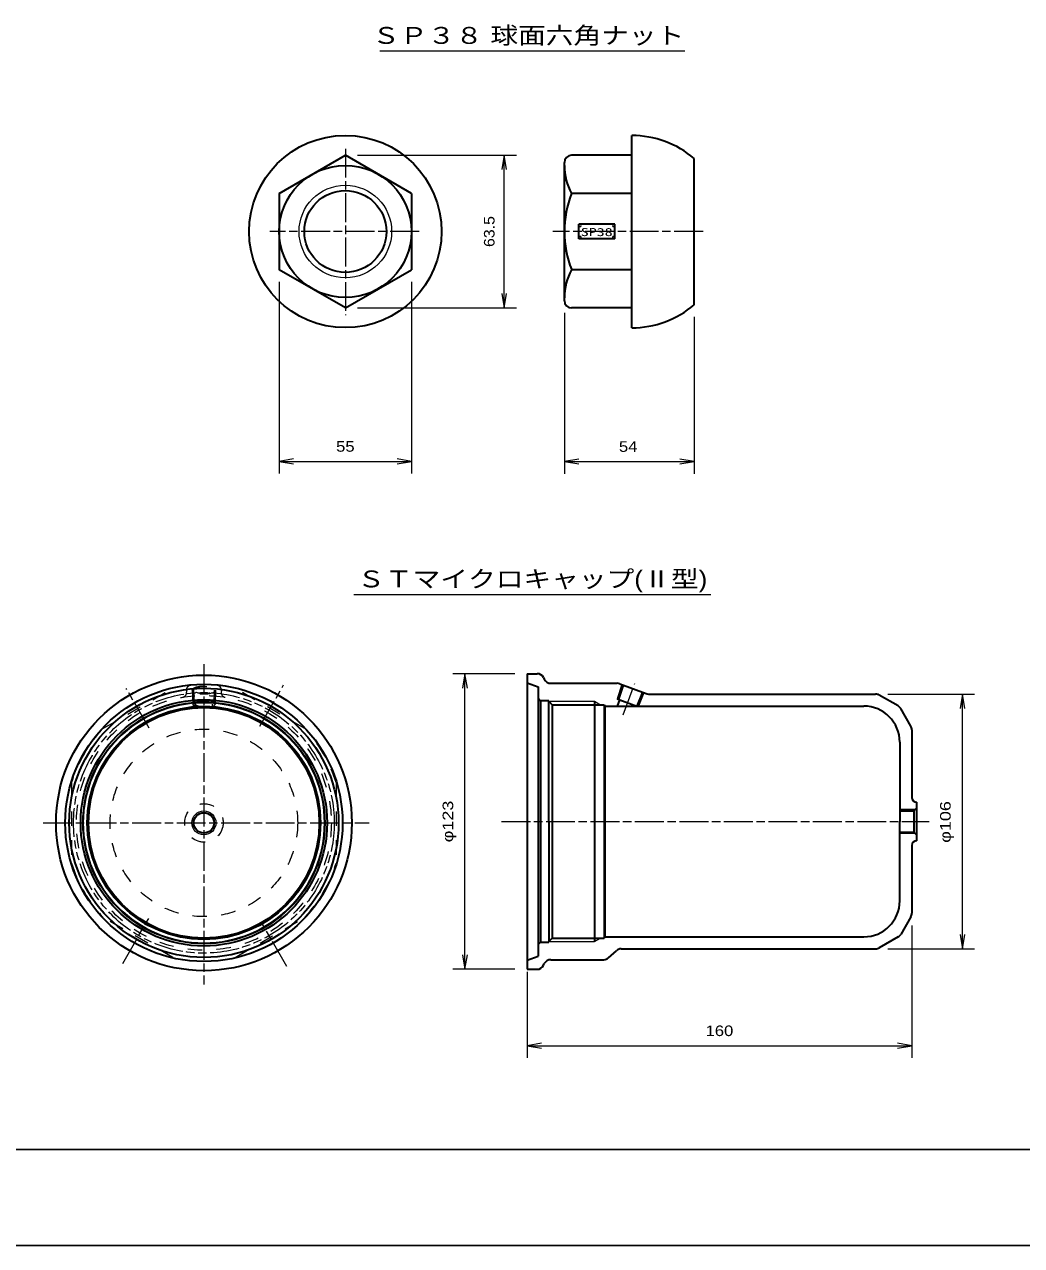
# Model space of a CAD drawing. Units: millimetres at full size, sheet at 1:1. Extents: x 0 to 1680, y -15 to 1188.
# Drawn here: x 369 to 783, y 0 to 508 of the extents above; entities that cross this region are included whole.
import ezdxf
from ezdxf.enums import TextEntityAlignment as Align

# ---------------------------------------------------------------- set-up
doc = ezdxf.new("R2010")
doc.units = ezdxf.units.MM
for name, pattern in [('CHAIN', [18.5, 12, -1.5, 3.5, -1.5]), ('CHAIN_DOUBLE_DASH', [23.5, 12, -1.5, 3.5, -1.5, 3.5, -1.5]), ('DASHED_SPACED', [12, 6, -6])]:
    doc.linetypes.add(name, pattern=pattern)
for name, color, linetype, lineweight in [('1 外形線', 7, 'Continuous', 35), ('2 細線', 3, 'Continuous', 20), ('3 隠れ線', 2, 'DASHED_SPACED', 13), ('4 中心線', 1, 'CHAIN', 15), ('5 想像線', 6, 'CHAIN_DOUBLE_DASH', 13), ('6 寸法線', 4, 'Continuous', 13), ('7 枠・タイトル', 7, 'Continuous', 25), ('DEFPOINTS_8', 7, 'Continuous', 25)]:
    doc.layers.add(name, color=color, linetype=linetype, lineweight=lineweight)
doc.styles.add('txt', font='')
doc.styles.add('ＭＳ Ｐゴシック', font='')
doc.styles.get('txt').set_extended_font_data('txt')
doc.styles.get('ＭＳ Ｐゴシック').set_extended_font_data('MS PGothic')

# ---------------------------------------------------------------- blocks, each defined once
blk = doc.blocks.new('open_arrow')
at = {"color": 0, "linetype": 'Continuous', "lineweight": -2}
blk.add_lwpolyline([(7.5, 1.25), (0, 0), (7.5, -1.25)], dxfattribs=at)

msp = doc.modelspace()

# ---------------------------------------------------------------- linework, layer by layer
at = {"layer": '1 外形線'}
for p, q in [((621.356, 381.864), (621.356, 461.864)), ((474.756, 437.796), (502.256, 453.673)), ((529.756, 437.796), (502.256, 453.673)), ((621.356, 453.619), (596.356, 453.619)), ((647.356, 391.468), (647.356, 452.257)), ((593.356, 393.11), (593.356, 450.619)), ((474.756, 437.796), (474.756, 406.041)), ((529.756, 437.796), (529.756, 406.041)), ((621.356, 437.742), (596.356, 437.742)), ((614.356, 424.918), (599.356, 424.918)), ((599.356, 418.918), (599.356, 424.918)), ((614.356, 418.918), (614.356, 424.918)), ((614.356, 418.918), (599.356, 418.918)), ((502.256, 390.164), (474.756, 406.041)), ((502.256, 390.164), (529.756, 406.041)), ((621.356, 405.987), (596.356, 405.987)), ((621.356, 390.11), (596.356, 390.11)), ((577.823, 237.955), (577.823, 114.955)), ((577.823, 237.955), (581.969, 237.955)), ((577.823, 234.129), (582.423, 232.455)), ((584.652, 236.297), (584.993, 235.613)), ((587.677, 233.955), (615.306, 233.955)), ((616.361, 233.763), (627.312, 229.647)), ((582.423, 232.455), (582.423, 176.455)), ((617.826, 233.213), (615.826, 227.341)), ((625.846, 230.198), (623.483, 224.463)), ((628.368, 229.455), (722.77, 229.455)), ((732.127, 224.517), (724.27, 229.053)), ((582.423, 227.705), (583.423, 226.705)), ((583.423, 226.705), (583.423, 176.455)), ((586.823, 226.705), (583.423, 226.705)), ((586.823, 176.455), (586.823, 226.705)), ((586.823, 226.455), (588.323, 224.955)), ((588.323, 224.955), (588.323, 176.455)), ((588.323, 224.955), (609.823, 224.955)), ((605.823, 226.455), (605.823, 176.455)), ((609.823, 224.955), (609.823, 176.455)), ((609.823, 224.955), (610.111, 224.455)), ((610.111, 224.455), (610.111, 176.455)), ((610.111, 224.455), (717.823, 224.455)), ((615.284, 227.545), (623.503, 224.455)), ((615.373, 224.455), (616.379, 227.133)), ((622.851, 224.455), (622.932, 224.67)), ((737.421, 216.151), (733.225, 223.419)), ((737.823, 214.651), (737.823, 186.455)), ((732.823, 209.455), (732.823, 176.455)), ((739.823, 184.455), (739.823, 168.455)), ((732.823, 180.842), (738.709, 180.842)), ((738.709, 180.842), (739.823, 181.955)), ((738.709, 180.842), (738.709, 176.455)), ((582.423, 176.455), (582.423, 120.455)), ((583.423, 176.455), (583.423, 126.205)), ((586.823, 176.455), (586.823, 126.205)), ((588.323, 176.455), (588.323, 127.955)), ((605.823, 176.455), (605.823, 126.455)), ((609.823, 176.455), (609.823, 127.955)), ((610.111, 176.455), (610.111, 128.455)), ((732.823, 143.455), (732.823, 176.455)), ((738.709, 176.455), (738.709, 172.069)), ((732.823, 172.069), (738.709, 172.069)), ((738.709, 172.069), (739.823, 170.955)), ((737.823, 166.455), (737.823, 138.259)), ((737.421, 136.759), (733.225, 129.491)), ((586.823, 126.455), (588.323, 127.955)), ((588.323, 127.955), (609.823, 127.955)), ((609.823, 127.955), (610.111, 128.455)), ((610.111, 128.455), (717.823, 128.455)), ((732.127, 128.393), (724.27, 123.857)), ((583.423, 126.205), (582.423, 125.205)), ((583.423, 126.205), (586.823, 126.205)), ((611.671, 119.697), (614.966, 122.679)), ((616.979, 123.455), (722.77, 123.455)), ((577.823, 118.781), (582.423, 120.455)), ((584.652, 116.613), (584.993, 117.297)), ((587.677, 118.955), (609.695, 118.955)), ((577.823, 114.955), (581.969, 114.955))]:
    msp.add_line(p, q, dxfattribs=at)
for centre, radius in [((502.256, 421.918), 40), ((502.256, 421.918), 27.5), ((502.256, 421.918), 17.045), ((443.437, 175.87), 61.5), ((443.437, 175.87), 57.674), ((443.437, 175.87), 56), ((443.437, 175.87), 51.24), ((443.437, 175.87), 50.25), ((443.437, 175.87), 48.5), ((443.437, 175.87), 48), ((443.437, 175.87), 4.25)]:
    msp.add_circle(centre, radius, dxfattribs=at)
for centre, radius, start, end in [((621.356, 421.862), 39.998, 49.45571, 90), ((596.356, 450.619), 3, 90, 180), ((617.062, 449.284), 23.706, 179.85668, 209.13853), ((636.714, 421.894), 43.358, 158.56128, 201.52221), ((617.062, 394.444), 23.706, 150.86147, 180.14332), ((596.356, 393.11), 3, 180, 270), ((621.356, 421.862), 39.998, 270, 310.54429), ((581.969, 234.955), 3, 26.56505, 90), ((587.677, 236.955), 3, 206.56505, 270), ((615.306, 230.955), 3, 69.39953, 90), ((628.368, 232.455), 3, 249.39953, 270), ((722.77, 226.455), 3, 60, 90), ((717.823, 209.455), 15, 0, 90), ((730.627, 221.919), 3, 30, 60), ((734.823, 214.651), 3, 0, 30), ((739.823, 186.455), 2, 180, 270), ((739.823, 166.455), 2, 90, 180), ((717.823, 143.455), 15, 270, 0), ((734.823, 138.259), 3, 330, 0), ((730.627, 130.991), 3, 300, 330), ((616.979, 120.455), 3, 90, 132.14863), ((722.77, 126.455), 3, 270, 300), ((587.677, 115.955), 3, 90, 153.43495), ((609.695, 121.955), 3, 270, 311.18593), ((581.969, 117.955), 3, 270, 333.43495)]:
    msp.add_arc(centre, radius, start, end, dxfattribs=at)
at = {"layer": '2 細線'}
for p, q in [((617.284, 233.416), (615.284, 227.545)), ((626.39, 229.994), (624.108, 224.455)), ((586.823, 226.455), (605.823, 226.455)), ((605.823, 226.455), (608.421, 224.955)), ((739.323, 181.455), (732.823, 181.455)), ((739.323, 171.455), (732.823, 171.455)), ((605.823, 126.455), (608.421, 127.955)), ((586.823, 126.455), (605.823, 126.455))]:
    msp.add_line(p, q, dxfattribs=at)
for centre, radius in [((502.256, 421.918), 19.245), ((443.437, 175.87), 50), ((443.437, 175.87), 5)]:
    msp.add_circle(centre, radius, dxfattribs=at)
at = {"layer": '3 隠れ線'}
for p, q in [((401.414, 215.116), (430.461, 231.887)), ((436.164, 230.908), (436.227, 230.305)), ((438.573, 231.12), (438.767, 225.317)), ((439.153, 231.12), (439.347, 225.317)), ((447.722, 231.12), (447.528, 225.317)), ((448.301, 231.12), (448.108, 225.317)), ((450.711, 230.908), (450.647, 230.305)), ((485.461, 215.116), (456.414, 231.887)), ((439.937, 225.317), (439.937, 223.742)), ((446.937, 225.317), (446.937, 223.742)), ((388.437, 192.641), (388.437, 159.1)), ((498.437, 192.641), (498.437, 159.1)), ((430.461, 119.854), (401.414, 136.624)), ((456.414, 119.854), (485.461, 136.624))]:
    msp.add_line(p, q, dxfattribs=at)
for radius in [53, 39, 8]:
    msp.add_circle((443.437, 175.87), radius, dxfattribs=at)
for centre, radius, start, end in [((443.437, 175.87), 57.5, 76.95743, 103.04257), ((434.238, 230.096), 2, 279.62819, 6.02139), ((438.153, 231.118), 2, 95.4639, 186.02139), ((443.437, 175.87), 57.5, 84.5361, 95.4639), ((448.722, 231.118), 2, 353.97861, 84.5361), ((452.636, 230.096), 2, 173.97861, 260.37181), ((443.437, 175.87), 57.5, 136.95743, 163.04257), ((443.437, 175.87), 57.5, 16.95743, 43.04257), ((443.437, 175.87), 57.5, 196.95743, 223.04257), ((443.437, 175.87), 57.5, 316.95743, 343.04257), ((443.437, 175.87), 57.5, 256.95743, 283.04257)]:
    msp.add_arc(centre, radius, start, end, dxfattribs=at)
for centre, major_axis in [((443.437, 231.12), (-4.864, 0)), ((443.437, 231.12), (-4.284, 0)), ((443.437, 225.317), (-4.091, 0)), ((443.437, 225.317), (-3.5, 0))]:
    msp.add_ellipse(centre, major_axis=major_axis, ratio=0.351849, dxfattribs=at)
msp.add_ellipse((443.437, 225.317), major_axis=(-4.67, 0), ratio=0.351849, start_param=2.0096795, end_param=7.4150985, dxfattribs=at)
at = {"layer": '4 中心線'}
for p, q in [((502.256, 456.375), (502.256, 387.06)), ((532.889, 421.918), (470.788, 421.918)), ((651.033, 421.862), (588.504, 421.862)), ((443.437, 241.891), (443.437, 108.68)), ((617.771, 220.889), (622.671, 233.925)), ((420.669, 215.306), (411.118, 231.849)), ((466.673, 216.115), (476.6, 233.309)), ((376.645, 175.87), (512.172, 175.87)), ((567.203, 176.455), (745.052, 176.455)), ((409.692, 117.422), (420.475, 136.099)), ((477.958, 116.078), (467.201, 134.711))]:
    msp.add_line(p, q, dxfattribs=at)
at = {"layer": '5 想像線'}
for p, q in [((599.996, 423.718), (599.996, 424.218)), ((599.996, 424.218), (600.496, 424.218)), ((613.156, 424.218), (613.656, 424.218)), ((613.656, 424.218), (613.656, 423.718)), ((599.996, 419.618), (599.996, 420.118)), ((600.496, 419.618), (599.996, 419.618)), ((613.656, 419.618), (613.156, 419.618)), ((613.656, 420.118), (613.656, 419.618))]:
    msp.add_line(p, q, dxfattribs=at)
for radius in [54.201, 48.501]:
    msp.add_circle((443.437, 175.87), radius, dxfattribs=at)
at = {"layer": '6 寸法線'}
for p, q in [((516.547, 497.131), (643.453, 497.131)), ((507.336, 453.673), (573.37, 453.673)), ((568.29, 390.164), (568.29, 453.673)), ((474.756, 400.961), (474.756, 321.22)), ((529.756, 400.961), (529.756, 321.22)), ((507.336, 390.164), (573.37, 390.164)), ((593.356, 388.03), (593.356, 321.164)), ((647.356, 386.388), (647.356, 321.164)), ((474.756, 326.3), (529.756, 326.3)), ((593.356, 326.244), (647.356, 326.244)), ((505.736, 270.882), (654.264, 270.882)), ((572.743, 237.955), (546.921, 237.955)), ((552.001, 114.955), (552.001, 237.955)), ((727.85, 229.455), (763.95, 229.455)), ((758.87, 123.455), (758.87, 229.455)), ((737.823, 133.179), (737.823, 78.087)), ((727.85, 123.455), (763.95, 123.455)), ((572.743, 114.955), (546.921, 114.955)), ((577.823, 113.875), (577.823, 78.087)), ((577.823, 83.167), (737.823, 83.167))]:
    msp.add_line(p, q, dxfattribs=at)
at = {"layer": '7 枠・タイトル'}
msp.add_line((40, 40), (1640, 40), dxfattribs=at)
at = {"layer": 'DEFPOINTS_8'}
msp.add_line((0, 0), (1680, 0), dxfattribs=at)

# ---------------------------------------------------------------- block references
at = {"layer": '6 寸法線', "xscale": 0.8, "yscale": 0.8}
for p, rotation in [((568.29, 453.673), 270), ((568.29, 390.164), 90), ((529.756, 326.3), 180), ((647.356, 326.244), 180), ((552.001, 237.955), 270), ((758.87, 229.455), 270), ((758.87, 123.455), 90), ((552.001, 114.955), 90), ((737.823, 83.167), 180)]:
    msp.add_blockref('open_arrow', p, dxfattribs=dict(at, rotation=rotation))
for p in [(474.756, 326.3), (593.356, 326.244), (577.823, 83.167)]:
    msp.add_blockref('open_arrow', p, dxfattribs=at)

# ---------------------------------------------------------------- texts
at = {"layer": '1 外形線', "style": 'txt', "width": 1.45}
msp.add_text('SP38', height=3.372, dxfattribs=at).set_placement((600.123, 419.005), align=Align.BOTTOM_LEFT)
at = {"layer": '6 寸法線', "style": 'ＭＳ Ｐゴシック', "width": 1.2}
msp.add_text('ＳＰ３８ 球面六角ナット', height=7.038, dxfattribs=at).set_placement((643.202, 503.513), align=Align.MIDDLE_RIGHT)
at = {"layer": '6 寸法線', "style": 'ＭＳ Ｐゴシック'}
for s, width, p in [('63.5', 1.15, (562.09, 421.918)), ('φ123', 1.3, (544.897, 176.455)), ('φ106', 1.3, (751.767, 176.254))]:
    msp.add_text(s, height=4.399, rotation=90, dxfattribs=dict(at, width=width)).set_placement(p, align=Align.MIDDLE_CENTER)
at = {"layer": '6 寸法線', "style": 'ＭＳ Ｐゴシック', "width": 1.2}
for s, height, p in [('55', 4.399, (502.256, 332.5)), ('54', 4.399, (619.856, 332.444)), ('ＳＴマイクロキャップ(Ⅱ型)', 7.038, (580, 277.373)), ('160', 4.399, (657.823, 89.367))]:
    msp.add_text(s, height=height, dxfattribs=at).set_placement(p, align=Align.MIDDLE_CENTER)

doc.saveas('drawing.dxf')
